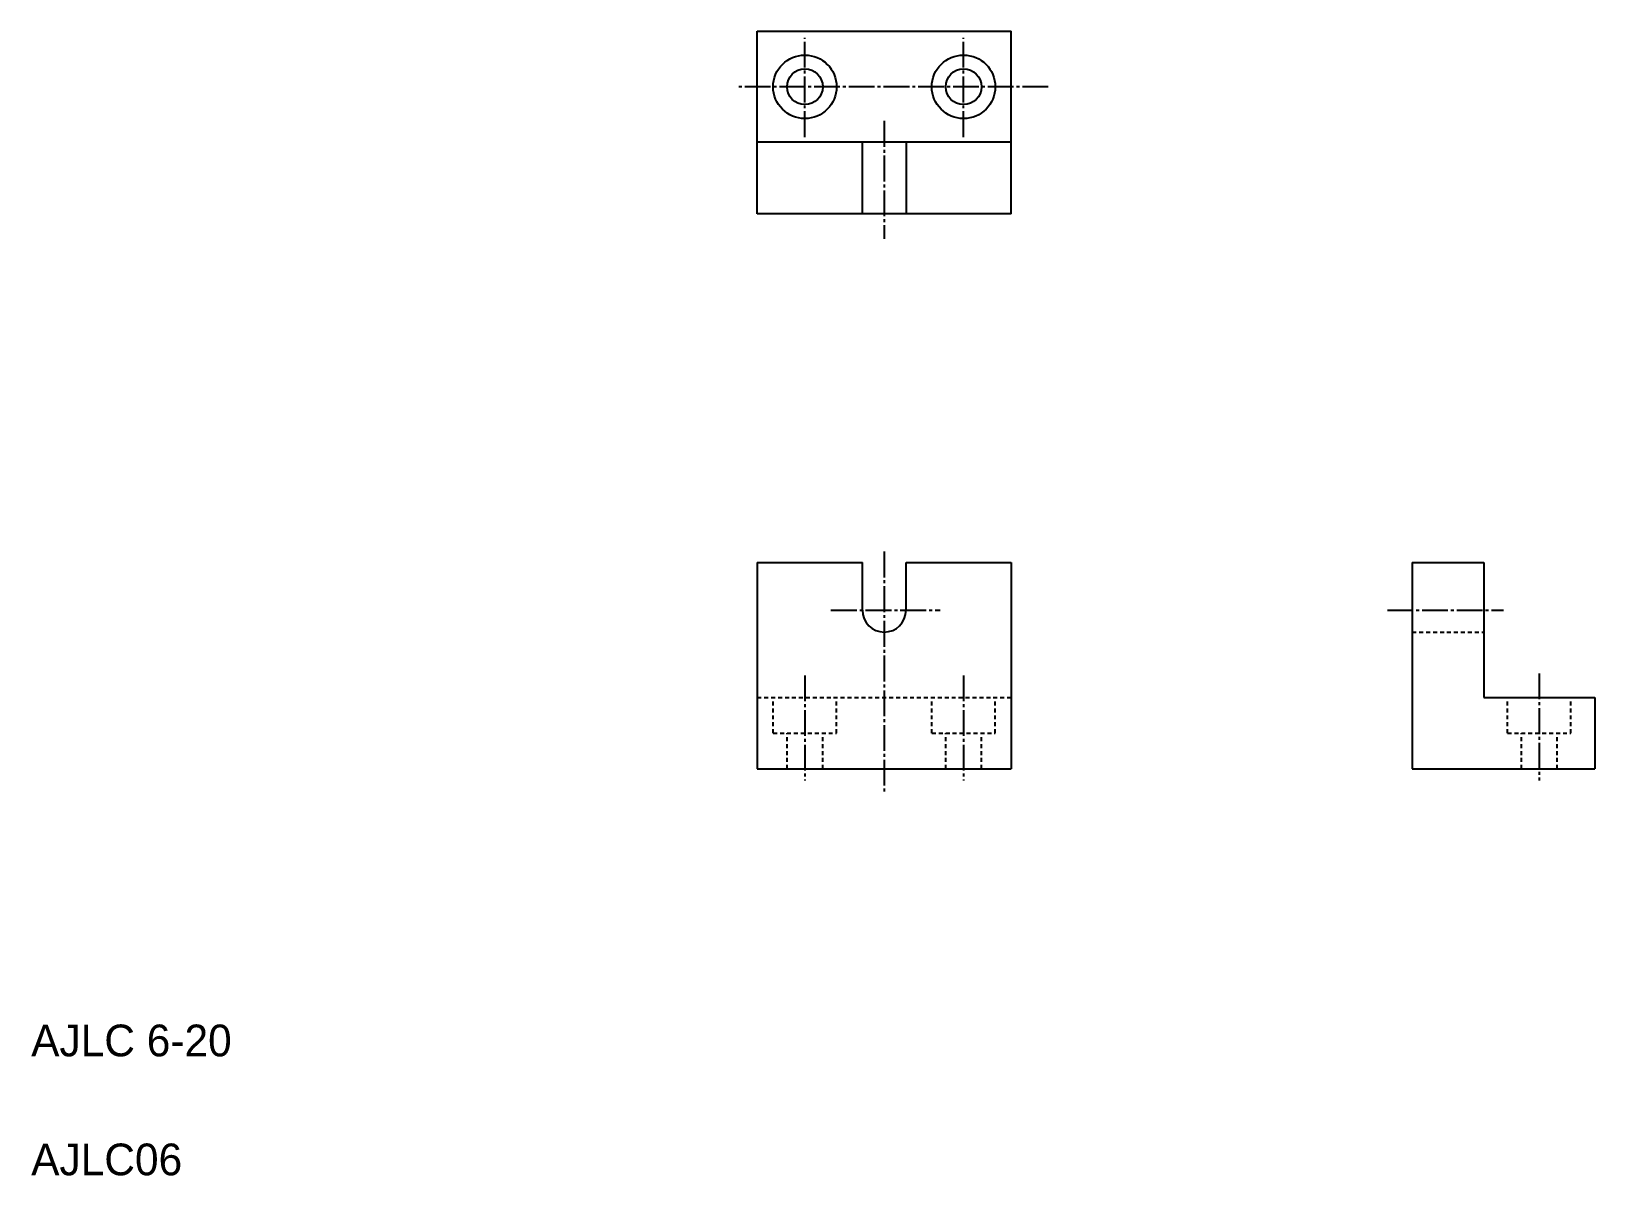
# Model space of a CAD drawing. Extents: x 10 to 207, y 10 to 154.
import ezdxf

# ---------------------------------------------------------------- set-up
doc = ezdxf.new("R2010")
doc.units = 0
doc.header["$LTSCALE"] = 0.25
doc.linetypes.add('CENTER', pattern=[17.5, 13, -1.5, 1.5, -1.5])
doc.linetypes.add('DASHED', pattern=[3.5, 2, -1.5])
doc.layers.get('0').update_dxf_attribs({"linetype": 'CONTINUOUS'})
doc.layers.add('CENTER', color=1, linetype='CENTER')

msp = doc.modelspace()

# ---------------------------------------------------------------- linework, layer by layer
at = {"color": 7, "linetype": 'CONTINUOUS'}
for p, q in [((101.51, 154.24), (133.51, 154.24)), ((101.51, 131.24), (101.51, 154.24)), ((133.51, 131.24), (133.51, 154.24)), ((133.51, 140.24), (101.51, 140.24)), ((114.76, 131.24), (114.76, 140.24)), ((120.26, 140.24), (120.26, 131.24)), ((133.51, 131.24), (101.51, 131.24)), ((101.51, 87.24), (114.76, 87.24)), ((101.51, 87.24), (101.51, 61.24)), ((114.76, 81.24), (114.76, 87.24)), ((120.26, 87.24), (133.51, 87.24)), ((120.26, 81.24), (120.26, 87.24)), ((133.51, 87.24), (133.51, 61.24)), ((184.06, 87.24), (184.06, 61.24)), ((184.06, 87.24), (193.06, 87.24)), ((193.06, 87.24), (193.06, 70.24)), ((193.06, 70.24), (207.06, 70.24)), ((207.06, 70.24), (207.06, 61.24)), ((101.51, 61.24), (133.51, 61.24)), ((184.06, 61.24), (207.06, 61.24))]:
    msp.add_line(p, q, dxfattribs=at)
for p, q in [((117.51, 140.24), (117.51, 140.24)), ((125.51, 140.24), (125.51, 140.24))]:
    msp.add_line(p, q)
at = {"color": 3, "linetype": 'DASHED'}
for p, q in [((184.06, 78.49), (193.06, 78.49)), ((101.51, 70.24), (133.51, 70.24)), ((103.51, 65.74), (103.51, 70.24)), ((111.51, 65.74), (111.51, 70.24)), ((123.51, 65.74), (123.51, 70.24)), ((131.51, 65.74), (131.51, 70.24)), ((196.06, 65.74), (196.06, 70.24)), ((204.06, 65.74), (204.06, 70.24)), ((103.51, 65.74), (111.51, 65.74)), ((105.26, 61.24), (105.26, 65.74)), ((109.76, 61.24), (109.76, 65.74)), ((123.51, 65.74), (131.51, 65.74)), ((125.26, 61.24), (125.26, 65.74)), ((129.76, 61.24), (129.76, 65.74)), ((196.06, 65.74), (204.06, 65.74)), ((197.81, 61.24), (197.81, 65.74)), ((202.31, 61.24), (202.31, 65.74))]:
    msp.add_line(p, q, dxfattribs=at)
at = {"color": 7, "linetype": 'CONTINUOUS'}
for centre, radius in [((107.51, 147.24), 4), ((127.51, 147.24), 4), ((107.51, 147.24), 2.25), ((127.51, 147.24), 2.25)]:
    msp.add_circle(centre, radius, dxfattribs=at)
msp.add_arc((117.51, 81.24), 2.75, 180, 0, dxfattribs=at)
at = {"layer": 'CENTER', "color": 1, "linetype": 'CENTER'}
for p, q in [((107.51, 140.9), (107.51, 153.41)), ((127.51, 140.9), (127.51, 153.41)), ((138.18, 147.24), (98.81, 147.24)), ((117.51, 142.93), (117.51, 128.06)), ((117.51, 88.64), (117.51, 58.11)), ((110.79, 81.24), (124.54, 81.24)), ((180.93, 81.24), (195.56, 81.24)), ((107.51, 73.03), (107.51, 59.79)), ((127.51, 73.03), (127.51, 59.79)), ((200.06, 73.26), (200.06, 59.79))]:
    msp.add_line(p, q, dxfattribs=at)

# ---------------------------------------------------------------- texts
for s, p in [('AJLC 6-20', (10, 25)), ('AJLC06', (10, 10))]:
    msp.add_text(s, height=4).set_placement(p)

doc.saveas('drawing.dxf')
